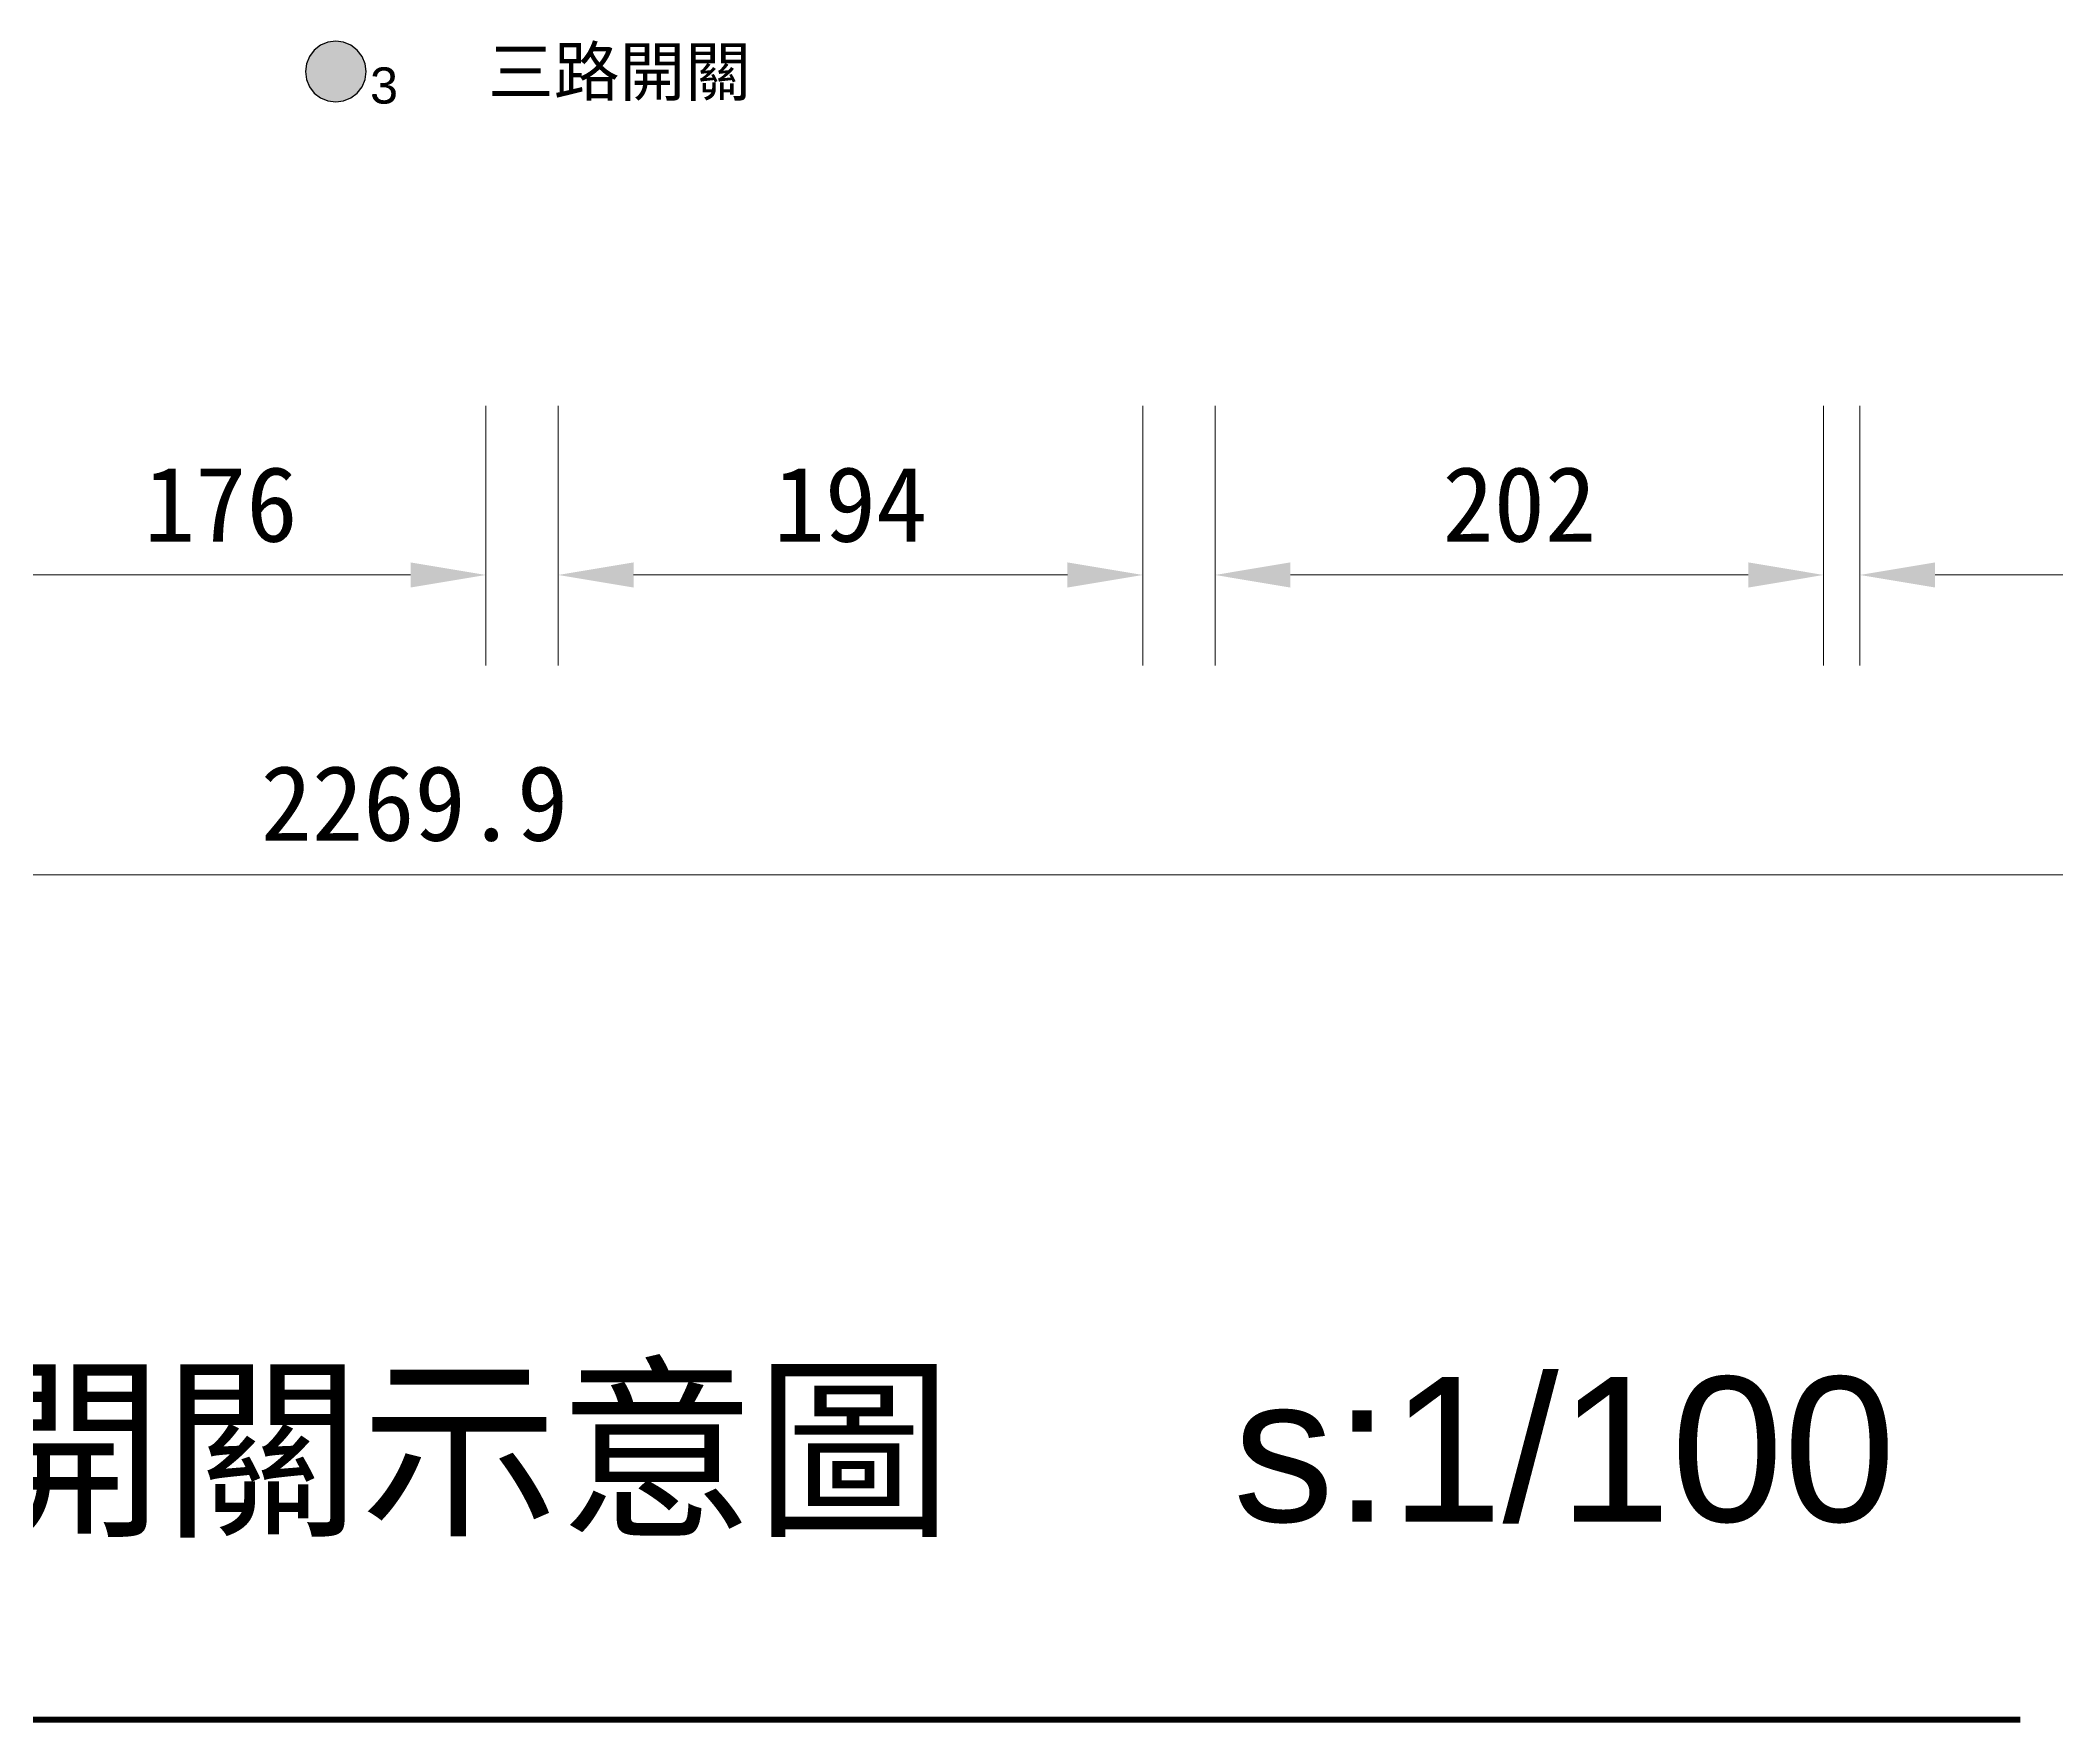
# Model space of a CAD drawing. Header units: centimetres. Extents: x 1966 to 8787, y 7398 to 12383.
# Drawn here: x 3333 to 4002, y 8135 to 8693 of the extents above; entities that cross this region are included whole.
import ezdxf

# ---------------------------------------------------------------- set-up
doc = ezdxf.new("R2010")
doc.units = ezdxf.units.CM
doc.header["$PDMODE"] = 35
doc.styles.get("Standard").update_dxf_attribs({"font": 'arial.ttf', "height": 12})
doc.styles.add('文2.5', font='kaiu.ttf', dxfattribs={"height": 2.5})
doc.dimstyles.new('DIM2.5', dxfattribs={"dimtxt": 2.5, "dimasz": 2.5, "dimexe": 3, "dimexo": 1, "dimgap": 1, "dimtad": 1, "dimdec": 1, "dimdsep": 46, "dimtxsty": '文2.5', "dimcen": 0, "dimadec": 0, "dimazin": 0, "dimtfac": 1, "dimtdec": 1, "dimtmove": 0, "dimatfit": 3, "dimfxl": 1, "dimlwd": 15, "dimlwe": 15, "dimarcsym": 0})

# ---------------------------------------------------------------- blocks, each defined once
blk = doc.blocks.new('三路開關')
h = blk.add_hatch(color=256)
h.dxf.hatch_style = 1
h.paths.add_polyline_path([(7.42, 14.95), (5.82, 17.03), (3.74, 18.64), (1.3, 19.64), (-1.3, 19.99), (-3.91, 19.64), (-6.34, 18.64), (-8.43, 17.03), (-10.03, 14.95), (-11.04, 12.52), (-11.38, 9.91), (-11.04, 7.3), (-10.03, 4.87), (-8.43, 2.78), (-6.34, 1.18), (-3.91, 0.17), (-1.3, -0.17), (1.3, 0.17), (3.74, 1.18), (5.82, 2.78), (7.42, 4.87), (8.43, 7.3), (8.77, 9.91), (8.43, 12.52)])
for p, q in [((-10.03, 14.95), (-11.04, 12.52)), ((-8.43, 17.03), (-10.03, 14.95)), ((-6.34, 18.64), (-8.43, 17.03)), ((-3.91, 19.64), (-6.34, 18.64)), ((-1.3, 19.99), (-3.91, 19.64)), ((1.3, 19.64), (-1.3, 19.99)), ((3.74, 18.64), (1.3, 19.64)), ((5.82, 17.03), (3.74, 18.64)), ((7.42, 14.95), (5.82, 17.03)), ((8.43, 12.52), (7.42, 14.95)), ((-11.04, 12.52), (-11.38, 9.91)), ((-11.38, 9.91), (-11.04, 7.3)), ((-11.04, 7.3), (-10.03, 4.87)), ((7.42, 4.87), (8.43, 7.3)), ((8.77, 9.91), (8.43, 12.52)), ((8.43, 7.3), (8.77, 9.91)), ((-10.03, 4.87), (-8.43, 2.78)), ((-8.43, 2.78), (-6.34, 1.18)), ((-6.34, 1.18), (-3.91, 0.17)), ((-3.91, 0.17), (-1.3, -0.17)), ((-1.3, -0.17), (1.3, 0.17)), ((1.3, 0.17), (3.74, 1.18)), ((3.74, 1.18), (5.82, 2.78)), ((5.82, 2.78), (7.42, 4.87))]:
    blk.add_line(p, q)
blk.add_text('3', height=12).set_placement((10.06, -0.71))
blk = doc.blocks.new('*D135')
at = {"color": 0, "linetype": 'Continuous', "lineweight": 15, "transparency": 16777216}
for p, q in [((3304.97, 8571.72), (3304.97, 8485.63)), ((3480.97, 8571.79), (3480.97, 8485.63)), ((3329.97, 8515.63), (3455.97, 8515.63))]:
    blk.add_line(p, q, dxfattribs=at)
at = {"color": 0, "transparency": 16777216}
for points in [[(3329.97, 8519.8), (3329.97, 8511.46), (3304.97, 8515.63)], [(3455.97, 8519.8), (3455.97, 8511.46), (3480.97, 8515.63)]]:
    blk.add_solid(points, dxfattribs=at)
at = {"layer": 'DEFPOINTS', "color": 0, "transparency": 16777216}
for p in [(3304.97, 8581.72), (3480.97, 8581.79), (3480.97, 8515.63)]:
    blk.add_point(p, dxfattribs=at)
at = {"color": 0, "transparency": 16777216, "insert": (3392.97, 8538.96), "char_height": 25, "attachment_point": 5, "style": '文2.5'}
blk.add_mtext('176', dxfattribs=at)
blk = doc.blocks.new('*D136')
at = {"color": 0, "linetype": 'Continuous', "lineweight": 15, "transparency": 16777216}
for p, q in [((3504.97, 8571.79), (3504.97, 8485.63)), ((3698.97, 8571.72), (3698.97, 8485.63)), ((3529.97, 8515.63), (3673.97, 8515.63))]:
    blk.add_line(p, q, dxfattribs=at)
at = {"color": 0, "transparency": 16777216}
for points in [[(3529.97, 8519.8), (3529.97, 8511.46), (3504.97, 8515.63)], [(3673.97, 8519.8), (3673.97, 8511.46), (3698.97, 8515.63)]]:
    blk.add_solid(points, dxfattribs=at)
at = {"layer": 'DEFPOINTS', "color": 0, "transparency": 16777216}
for p in [(3504.97, 8581.79), (3698.97, 8581.72), (3698.97, 8515.63)]:
    blk.add_point(p, dxfattribs=at)
at = {"color": 0, "transparency": 16777216, "insert": (3601.97, 8538.96), "char_height": 25, "attachment_point": 5, "style": '文2.5'}
blk.add_mtext('194', dxfattribs=at)
blk = doc.blocks.new('*D137')
at = {"color": 0, "linetype": 'Continuous', "lineweight": 15, "transparency": 16777216}
for p, q in [((3722.97, 8571.72), (3722.97, 8485.63)), ((3924.97, 8571.72), (3924.97, 8485.63)), ((3747.97, 8515.63), (3899.97, 8515.63))]:
    blk.add_line(p, q, dxfattribs=at)
at = {"color": 0, "transparency": 16777216}
for points in [[(3747.97, 8519.8), (3747.97, 8511.46), (3722.97, 8515.63)], [(3899.97, 8519.8), (3899.97, 8511.46), (3924.97, 8515.63)]]:
    blk.add_solid(points, dxfattribs=at)
at = {"layer": 'DEFPOINTS', "color": 0, "transparency": 16777216}
for p in [(3722.97, 8581.72), (3924.97, 8581.72), (3924.97, 8515.63)]:
    blk.add_point(p, dxfattribs=at)
at = {"color": 0, "transparency": 16777216, "insert": (3823.97, 8538.96), "char_height": 25, "attachment_point": 5, "style": '文2.5'}
blk.add_mtext('202', dxfattribs=at)
blk = doc.blocks.new('*D138')
at = {"color": 0, "linetype": 'Continuous', "lineweight": 15, "transparency": 16777216}
for p, q in [((3936.97, 8571.72), (3936.97, 8485.63)), ((4390.97, 8571.72), (4390.97, 8485.63)), ((3961.97, 8515.63), (4365.97, 8515.63))]:
    blk.add_line(p, q, dxfattribs=at)
at = {"color": 0, "transparency": 16777216}
for points in [[(3961.97, 8519.8), (3961.97, 8511.46), (3936.97, 8515.63)], [(4365.97, 8519.8), (4365.97, 8511.46), (4390.97, 8515.63)]]:
    blk.add_solid(points, dxfattribs=at)
at = {"layer": 'DEFPOINTS', "color": 0, "transparency": 16777216}
for p in [(3936.97, 8581.72), (4390.97, 8581.72), (4390.97, 8515.63)]:
    blk.add_point(p, dxfattribs=at)
at = {"color": 0, "transparency": 16777216, "insert": (4163.97, 8538.96), "char_height": 25, "attachment_point": 5, "style": '文2.5'}
blk.add_mtext('454', dxfattribs=at)
blk = doc.blocks.new('*D140')
at = {"color": 0, "linetype": 'Continuous', "lineweight": 15, "transparency": 16777216}
for p, q in [((2322.97, 8571.79), (2322.97, 8386.13)), ((4592.9, 8571.72), (4592.9, 8386.13)), ((2347.97, 8416.13), (4567.9, 8416.13))]:
    blk.add_line(p, q, dxfattribs=at)
at = {"color": 0, "transparency": 16777216}
for points in [[(2347.97, 8420.3), (2347.97, 8411.96), (2322.97, 8416.13)], [(4567.9, 8420.3), (4567.9, 8411.96), (4592.9, 8416.13)]]:
    blk.add_solid(points, dxfattribs=at)
at = {"layer": 'DEFPOINTS', "color": 0, "transparency": 16777216}
for p in [(2322.97, 8581.79), (4592.9, 8581.72), (4592.9, 8416.13)]:
    blk.add_point(p, dxfattribs=at)
at = {"color": 0, "transparency": 16777216, "insert": (3457.26, 8439.75), "char_height": 25, "attachment_point": 5, "style": '文2.5'}
blk.add_mtext('2269.9', dxfattribs=at)

msp = doc.modelspace()

# ---------------------------------------------------------------- linework, layer by layer
at = {"const_width": 2}
msp.add_lwpolyline([(2968.62, 8135.85), (3990.29, 8135.85)], dxfattribs=at)

# ---------------------------------------------------------------- block references
msp.add_blockref('三路開關', (3432.45, 8672.74))

# ---------------------------------------------------------------- texts
for s, height, p in [('三路開關', 16, (3481.66, 8674.66)), ('辦公室燈具開關示意圖     s:1/100', 48, (2981.09, 8201.58))]:
    msp.add_text(s, height=height).set_placement(p)

# ---------------------------------------------------------------- dimensions: what is measured, and where the dimension line sits
dim = msp.add_linear_dim(base=(4592.9, 8416.13), p1=(2322.97, 8581.79), p2=(4592.9, 8581.72), dimstyle='DIM2.5')
dim.commit()
dim.dimension.update_dxf_attribs({"geometry": '*D140', "text_midpoint": (3457.26, 8416.13), "dimtype": 160})
for base, p1, p2, picture, middle in [((3480.97, 8515.63), (3304.97, 8581.72), (3480.97, 8581.79), '*D135', (3392.97, 8538.96)), ((3698.97, 8515.63), (3504.97, 8581.79), (3698.97, 8581.72), '*D136', (3601.97, 8538.96)), ((3924.97, 8515.63), (3722.97, 8581.72), (3924.97, 8581.72), '*D137', (3823.97, 8538.96)), ((4390.97, 8515.63), (3936.97, 8581.72), (4390.97, 8581.72), '*D138', (4163.97, 8538.96))]:
    dim = msp.add_linear_dim(base=base, p1=p1, p2=p2, dimstyle='DIM2.5')
    dim.commit()
    dim.dimension.update_dxf_attribs({"geometry": picture, "text_midpoint": middle})

doc.saveas('drawing.dxf')
